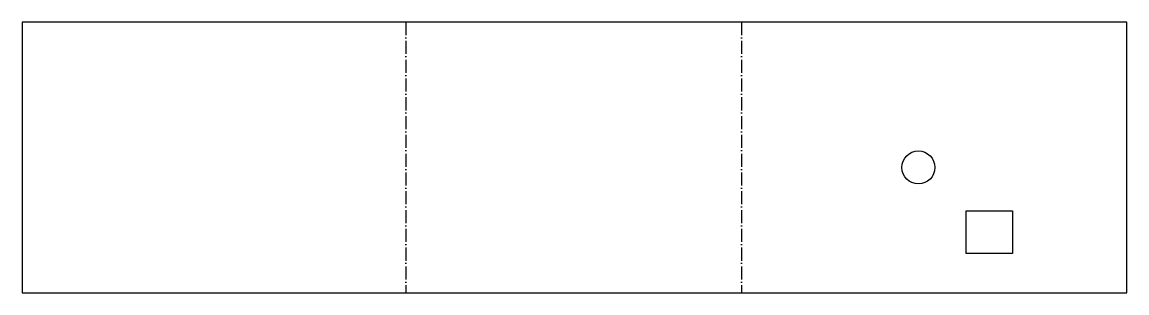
# Model space of a CAD drawing. Header units: millimetres. Extents: x 0 to 215, y 0 to 53.
import ezdxf

# ---------------------------------------------------------------- set-up
doc = ezdxf.new("R2010")
doc.units = ezdxf.units.MM
doc.linetypes.add('DASHDOT', pattern=[3.556, 2.54, -0.508, 0, -0.508])
doc.layers.add('BEND', color=7, linetype='Continuous')
doc.layers.add('CUT', color=7, linetype='Continuous')

msp = doc.modelspace()

# ---------------------------------------------------------------- linework, layer by layer
at = {"layer": 'BEND', "color": 1, "linetype": 'DASHDOT'}
for p, q in [((74.75, 52.67), (74.75, 0)), ((140.1, 52.67), (140.1, 0))]:
    msp.add_line(p, q, dxfattribs=at)
at = {"layer": 'CUT'}
for p, q in [((0, 52.67), (0, 0)), ((215.13, 52.67), (0, 52.67)), ((215.13, 0), (215.13, 52.67)), ((183.82, 15.99), (192.83, 15.99)), ((183.82, 7.64), (183.82, 15.99)), ((192.83, 15.99), (192.83, 7.64)), ((192.83, 7.64), (183.82, 7.64)), ((0, 0), (215.13, 0))]:
    msp.add_line(p, q, dxfattribs=at)
msp.add_circle((174.53, 24.4), 3.21, dxfattribs=at)

doc.saveas('drawing.dxf')
